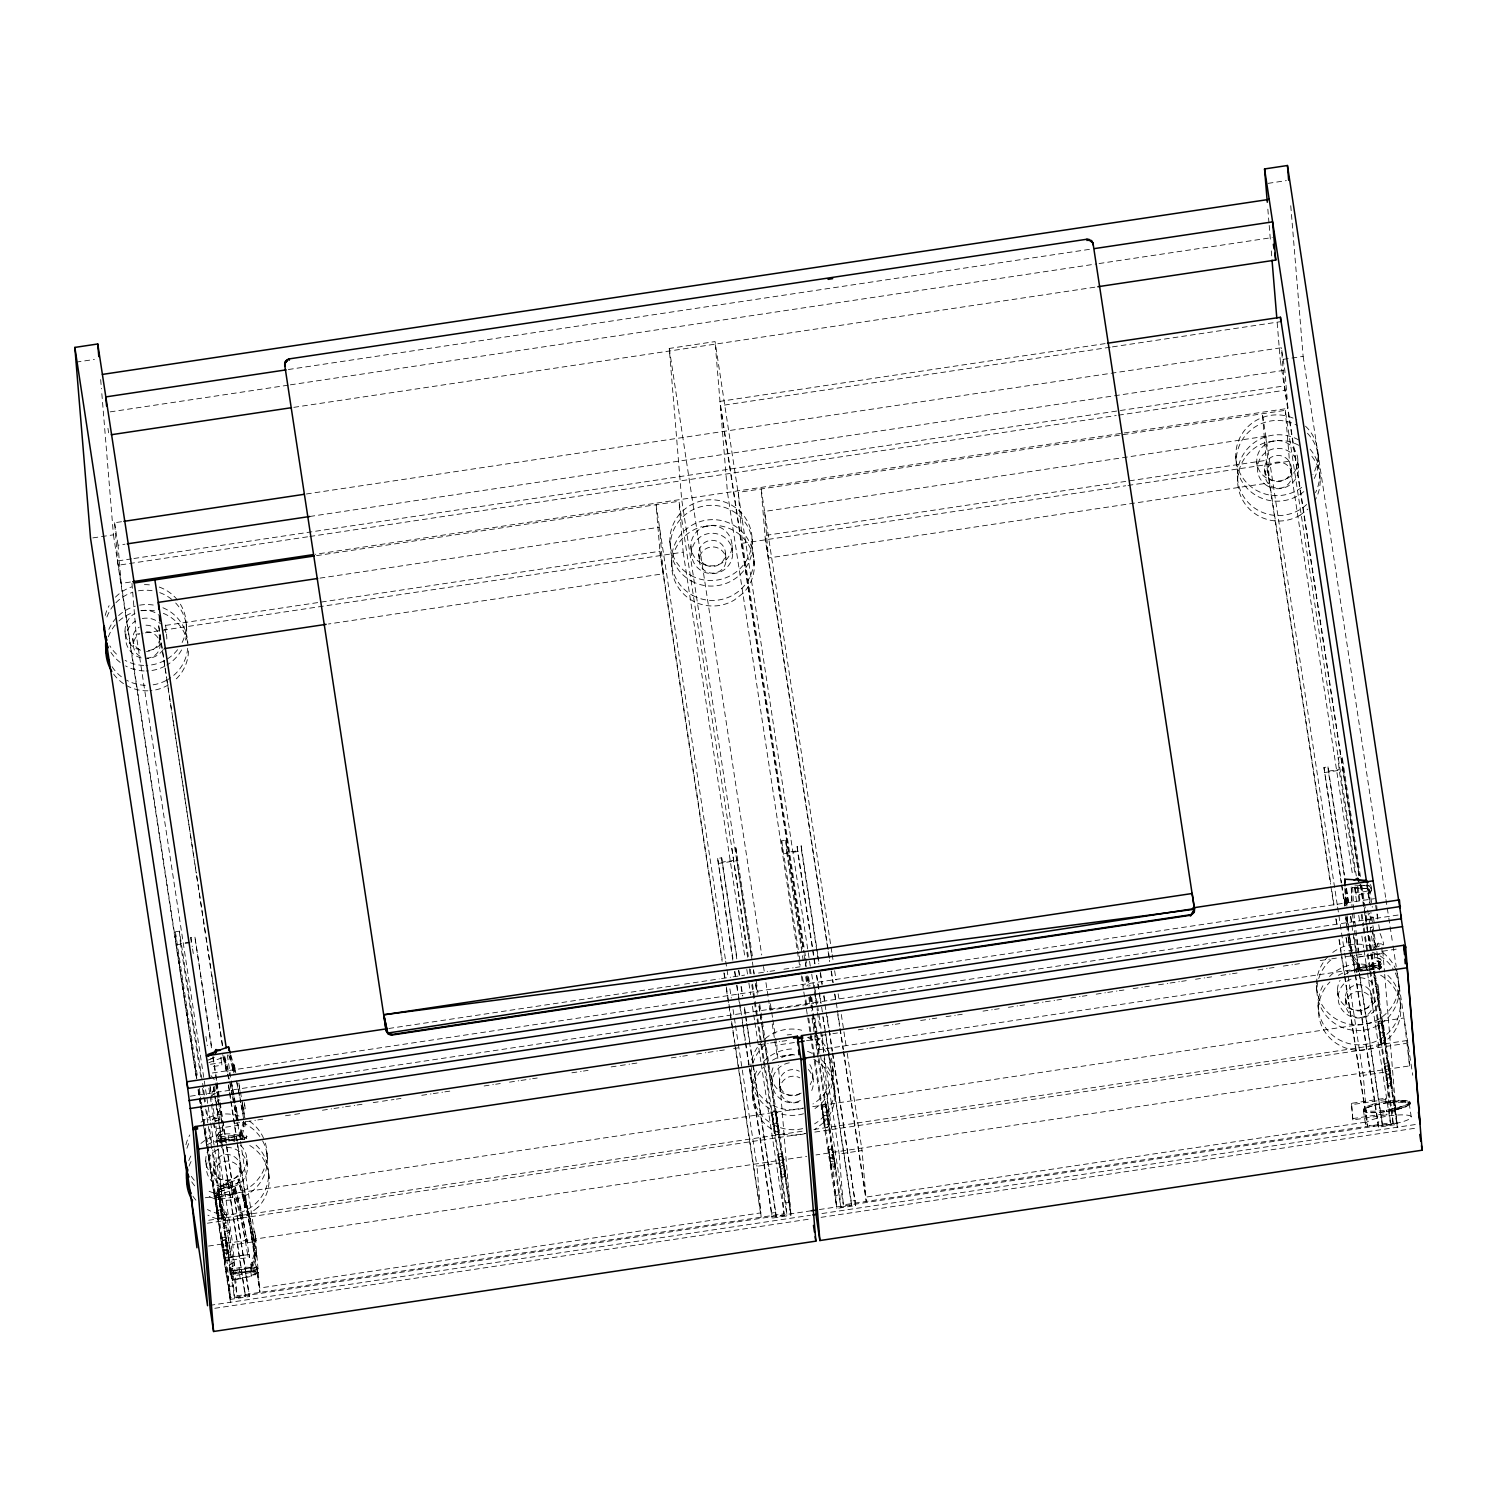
<?xml version="1.0" encoding="UTF-8"?>
<svg xmlns="http://www.w3.org/2000/svg" width="1497" height="1497" viewBox="0 0 1497 1497"><rect width="100%" height="100%" fill="white"/><g stroke="black" fill="none" stroke-linecap="round" stroke-linejoin="round"><path stroke-width="0.75" stroke-dasharray="5 3.75" d="M217.514 1210.268L221.556 1209.576L222.772 1217.66L218.73 1218.259L217.514 1210.194L218.038 1214.048M221.556 1209.576L222.08 1213.431M773.968 1126.717L775.165 1134.801L779.207 1134.108C770.076 1138.955 775.521 1117.96 778.534 1129.281C779.937 1138.356 778.44 1130.198 778.01 1126.118M823.818 1119.326L827.86 1118.633L829.057 1126.717L825.015 1127.316L823.818 1119.232L824.342 1123.087M825.015 1127.316L824.491 1123.461M827.86 1118.633L828.384 1122.488M1384.987 1039.386C1388.187 1044.438 1379.261 1045.767 1380.945 1039.985M1352.371 913.282L1357.929 957.201L1381.937 953.608L1381.956 947.433M1384.837 1039.012C1384.145 1030.385 1377.165 1038.431 1381.469 1043.839M227.731 1253.251L223.764 1253.943L225.598 1260.923L249.606 1257.33L249.344 1254.261L224.943 1257.798L223.745 1249.733L227.787 1249.134L228.985 1257.124L227.787 1249.134M224.943 1257.798L223.745 1249.733M780.18 1166.331C789.424 1161.522 783.586 1182.499 780.854 1171.066C779.507 1162.308 780.985 1170.298 781.397 1174.34M784.241 1165.658L784.746 1169.419M785.438 1173.723L784.933 1169.98M830.049 1158.846L834.091 1158.191L835.289 1166.182L831.247 1166.855L830.049 1158.79L830.554 1162.533M831.247 1166.855L830.741 1163.113M834.091 1158.191L835.289 1166.182M1345.335 897.582C1346.552 913.9 1343.108 900.52 1345.335 897.582L1345.597 906.377M1386.484 1075.389C1395.765 1070.598 1389.777 1091.444 1387.158 1080.123C1385.81 1071.347 1387.27 1079.356 1387.7 1083.379M1390.526 1074.771L1391.742 1082.705M220.433 1201.997C219.834 1219.568 210.235 1188.131 220.134 1199.939M216.897 1206.357L215.493 1195.616L219.535 1195.018L220.695 1202.765L216.653 1203.42L216.279 1201.212M219.741 1197.675L220.246 1201.417M221.93 1237.888C231.025 1232.948 226.346 1257.611 222.791 1245.261C220.845 1228.027 222.529 1242.547 223.371 1248.666M226.814 1242.585C229.303 1246.533 221.2 1247.619 222.772 1243.184M225.972 1237.233L227.413 1248.049M772.658 1118.558C769.514 1114.685 777.055 1111.822 776.569 1116.481M776.887 1118.54C780.068 1123.461 771.161 1124.808 772.845 1119.138M776.195 1114.217L776.7 1117.96M778.365 1154.43C787.478 1149.471 782.8 1174.153 779.245 1161.803C777.28 1144.569 778.983 1159.071 779.825 1165.19M783.268 1159.108C785.813 1162.944 777.804 1164.142 779.226 1159.707M782.407 1153.813L782.931 1157.499M822.283 1108.267C822.602 1098.424 828.926 1109.034 827.242 1114.741C819.215 1119.999 822.078 1099.509 826.419 1108.996M826.045 1106.788L827.242 1114.797M828.739 1150.632L828.234 1146.889L832.276 1146.272L833.717 1157.106L829.656 1157.724L828.926 1151.212M833.118 1151.623C835.663 1155.459 827.654 1156.676 829.076 1152.241M832.276 1146.346L832.781 1150.014M1382.872 1025.52C1378.512 1016.051 1375.687 1036.485 1383.696 1031.265C1385.38 1025.539 1379.036 1014.929 1378.718 1024.79M1382.479 1023.33L1383.696 1031.321M1384.669 1063.413L1386.11 1074.266L1390.152 1073.592L1388.711 1062.814L1384.669 1063.413L1385.343 1068.203M1385.885 1071.478L1384.912 1066.22L1388.954 1065.621L1389.927 1070.86L1385.885 1071.478L1385.305 1068.615M1388.711 1062.87L1389.384 1067.604M1389.927 1070.86L1389.572 1068.166M216.653 1203.42L216.167 1199.827M219.535 1195.074L220.938 1205.74M220.695 1202.821L220.321 1200.594M773.35 1122.881L771.947 1112.14L775.989 1111.541L777.149 1119.344L773.107 1119.943L772.733 1117.735M773.107 1119.943L771.947 1112.14M775.97 1111.597L777.392 1122.282M777.149 1119.344L776.775 1117.136M821.778 1104.73C819.439 1110.456 828.197 1116.444 826.512 1108.267M822.957 1112.477L822.471 1108.884M825.82 1104.112L826.325 1107.668M1378.232 1021.253L1379.654 1031.938M1382.966 1024.79C1386.054 1029.58 1377.259 1030.909 1378.924 1025.408M1382.274 1020.655L1382.76 1024.191M215.961 1193.652L220.096 1186.597L225.916 1184.314L227.694 1181.339L230.688 1182.536L232.765 1197.282L219.254 1199.303L216.186 1196.721L215.961 1193.652L219.049 1196.702L232.54 1194.662M212.593 1119.943C212.331 1117.155 218.375 1117.061 217.383 1120.243L219.703 1119.662L218.431 1111.354L218.001 1113.506M216.186 1196.721L220.321 1189.217L226.141 1186.934L226.945 1184.258L230.912 1185.156L231.436 1187.477M230.295 1251.324L227.656 1232.649L229.116 1232.649M218.506 1136.429L223.296 1133.491L218.506 1136.429L219.385 1142.267L240.98 1138.974L240.138 1132.013L244.067 1120.074M240.381 1135.063L244.31 1123.143M241.896 1135.362L241.597 1131.863L245.433 1120.205L245.714 1123.686L241.896 1135.362L242.439 1138.974L219.385 1142.267M251.253 1267.154L250.991 1264.104L254.92 1252.166L247.192 1210.998L238.042 1179.58L247.435 1214.048L255.164 1255.216L251.253 1267.154L251.833 1271.047L230.257 1274.359L253.292 1271.047L253.012 1267.566L231.268 1270.822L231.099 1268.782L245.171 1267.154L257.091 1267.716L258.625 1272.487L251.477 1276.305L232.316 1280.272L229.097 1265.227L233.888 1262.308L229.097 1265.227M256.286 1252.278L256.586 1255.777L252.75 1267.435L252.469 1263.955L256.286 1252.278L249.7 1215.171M1371.664 890.547L1369.643 892.886L1356.151 894.907L1355.945 892.287C1359.37 892.137 1375.762 892.249 1370.223 884.484M258.027 1268.577L250.878 1272.375L231.717 1276.361M1362.738 970.505L1380.384 966.856L1379.747 962.627L1360.605 966.594L1353.438 970.393L1356.974 971.796M212.686 1119.251L217.102 1118.334M1372.3 929.3L1375.125 949.285M176.234 678.833L176.852 678.347A40.98 40.269 -4.7 0 0 188.472 649.623M742.718 593.467L734.297 600.035A41.111 40.382 -4.7 0 1 675.203 581.809A41.111 40.382 -4.7 0 1 701.7 526.719M257.559 1207.63L249.138 1214.198A41.111 40.382 -4.7 0 1 207.877 1215.152M823.425 1122.731L815.004 1129.318M1300.182 515.155L1307.929 509.092M1380.889 1044.438L1389.31 1037.851A40.98 40.269 -4.7 0 0 1379.691 974.678M218.244 1133.154C232.054 1125.8 211.62 1133.323 219.123 1138.992L220.489 1139.254L220.864 1144.269M224.007 1250.781L227.488 1250.201M243.955 1138.918L247.173 1136.504L239.576 1134.913L220.246 1136.71L220.489 1139.254M1377.371 944.083L1381.413 943.784M1377.596 946.909L1379.467 945.936M210.497 1058.922L214.37 1057.481M207.26 1060.344L214.876 1057.518M208.813 1062.683L224.307 1056.938L228.405 1072.264M249.774 1216.051L239.37 1178.869L218.656 1186.56L221.893 1207.967L226.346 1212.869L234.15 1265.583L229.378 1268.502L230.257 1274.359M218.936 1190.059L239.651 1182.368L239.37 1178.869M223.446 1251.791L225.355 1258.098L247.922 1254.711L248.146 1257.33L240.549 1212.832L233.588 1186.691L218.113 1192.417L234.917 1185.961L241.934 1212.252L249.606 1257.33M218.094 1192.211L221.631 1216.818L218.356 1195.261L235.16 1189.011L234.917 1185.961M1372.225 1104.561L1368.127 1105.965A22.287 4.173 -8.7 0 0 1368.445 1111.092L1372.655 1111.242A22.96 4.285 -8.7 0 0 1400.051 1107.162L1404.149 1105.759A22.287 4.173 -8.7 0 0 1403.849 1100.632L1399.639 1100.482M1380.346 966.538L1361.185 970.505L1360.605 966.594M206.586 1145.13A41.111 40.382 -4.7 0 1 216.522 1140.882L224.269 1139.928M221.425 1147.862L220.845 1140.62L234.917 1138.992L246.837 1139.554L246.238 1135.643M220.864 1140.939L242.383 1139.46M258.625 1272.487L251.028 1270.897L231.698 1272.693L232.316 1280.272M231.717 1273.03L249.531 1271.365L256.474 1272.806L249.924 1276.286L232.297 1279.954M1407.236 1100.651L1385.773 1101.436L1385.979 1102.746L1407.423 1101.96A23.596 4.416 -8.7 0 1 1406.581 1106.601L1386.709 1111.616L1386.503 1110.287L1406.375 1105.273A23.596 4.416 -8.7 0 0 1407.236 1100.651M76.066 362.162L94.386 359.43M1268.053 183.364L1286.372 180.613M288.36 369.516L1090.097 249.25M110.16 411.881L288.06 385.197M290.381 384.841L1096.721 263.884M1099.041 263.547L1272.319 237.555M751.251 955.722L681.659 499.343L669.253 348.445L715.061 341.578L810.364 966.557M293.805 407.352L1095.542 287.087M1105.16 343.599L719.963 401.383L803.365 948.219M1110.138 347.229L720.319 405.706L803.721 952.541M1112.439 346.874L1280.814 321.63M307.54 536.824L118.076 565.248L114.595 522.752L121.519 521.723M306.361 493.991L1281.376 347.734L1284.819 370.227L1287.944 408.382L315.231 554.302M92.833 537.91L113.435 534.822L101.628 391.166M1358.92 875.764L1280.234 359.785L1303.139 356.361L1290.564 203.442M130.407 582.034L121.163 583.418L118.02 545.245L124.962 544.216M309.785 516.484L1284.819 370.227M131.586 558.849L117.72 560.926L196.65 1078.458M133.907 558.493L1284.52 385.889L1359.257 876.063M309.86 536.487L1116.219 415.53M1118.521 415.174L1284.875 390.23L1281.376 347.734M316.559 555.63L678.983 501.27L748.332 956.527M1356.301 875.97L1285.287 410.328L738.264 492.382L742.456 543.261L805.367 955.909M319.984 578.123L659.522 527.206L663.339 573.763L328.442 624.006M165.624 625.409L659.915 551.27L722.134 959.296M210.329 1120.617L136.152 634.223L143.02 633.194M145.321 632.838L683.175 552.15L678.983 501.27M742.456 543.261L1125.669 485.777M1127.989 485.44L1289.478 461.207L1285.287 410.328M196.799 1078.308L176.44 944.757L175.374 931.77L179.415 931.171L203.293 1087.758M752.373 955.928L735.869 847.695L731.827 848.312L747.564 957.238M814.705 963.656L797.489 850.82L797.134 846.497L801.176 845.88L801.606 850.97L782.744 853.795L781.677 840.827L785.719 840.229L802.224 948.443M1360.417 876.494L1342.154 756.752L1338.112 757.351L1339.123 769.57L1355.272 875.502M191.204 941.763L190.849 937.44L194.891 936.841L211.732 1047.357M732.819 960.213L717.643 858.417L721.685 857.818L737.142 959.128M1341.218 883.08L1323.947 767.474L1327.989 766.857L1344.493 875.09M200.785 1076.942L180.426 943.391L189.034 942.081M736.786 958.847L722.041 862.141L732.819 860.513M803.215 960.662L786.711 852.429L797.489 850.82M1344.138 874.809L1328.344 771.18L1339.123 769.57M176.44 944.757L191.111 942.549M718.073 863.507L736.936 860.681L735.869 847.695M1324.358 772.564L1343.221 769.72L1342.154 756.752M388.827 1028.476L682.258 984.465M684.578 984.109L719.234 978.907M721.535 978.57L730.779 977.185M733.1 976.83L744.645 975.108M758.511 973.031L767.755 971.647M770.057 971.291L774.679 970.599M783.923 969.214L793.167 967.829M795.487 967.474L800.109 966.781M210.441 1064.273L221.687 1062.589L221.893 1065.209L210.647 1066.893M233.214 1064.554L234.355 1064.666L235.516 1072.151L233.214 1064.554L235.478 1073.05M212.387 1072.975L1374.564 898.649M212.424 1091.219C219.76 1090.209 207.147 1090.957 213.21 1096.44M1370.485 917.567C1377.858 916.164 1365.994 919.626 1369.792 912.964M190.344 1096.197L1400.649 914.648M1353.419 922.358L1354.86 922.133M231.548 1090.789L232.989 1090.583M769.814 1008.024L770.132 1010.045L813.657 1003.514M215.531 1093.615L212.668 1094.27L215.549 1093.839L214.632 1086.392M1370.054 916.014L1370.728 920.412L1373.591 919.757M242.551 1105.291L243.3 1109.09L245.265 1108.79L244.273 1102.597M1346.028 937.178L1347.001 943.372L1348.984 943.073L1348.329 937.721M1374.901 946.46C1380.253 947.002 1371.027 945.075 1375.032 942.418M234.673 1123.386L243.899 1122.002M246.219 1121.665L255.444 1120.28M257.765 1119.924L264.688 1118.877M285.478 1115.77L292.402 1114.722M294.722 1114.386L301.645 1113.338M322.435 1110.231L331.679 1108.847M333.981 1108.491L343.225 1107.106M345.526 1106.751L354.77 1105.366M357.072 1105.029L364.014 1103.981M373.24 1102.597L380.182 1101.567M382.484 1101.212L394.029 1099.49M396.349 1099.135L400.971 1098.442M421.761 1095.317L430.986 1093.933M433.307 1093.596L442.532 1092.211M444.852 1091.856L451.776 1090.826M484.111 1085.98L493.355 1084.577M495.657 1084.24L500.279 1083.547M509.523 1082.163L518.767 1080.778M521.068 1080.422L530.312 1079.038M532.614 1078.701L537.236 1078.008M571.891 1072.806L581.117 1071.422M583.437 1071.066L588.059 1070.374M611.15 1066.912L618.074 1065.883M620.394 1065.527L629.619 1064.142M631.94 1063.806L638.863 1062.758M671.199 1057.911L680.443 1056.526M682.744 1056.171L687.366 1055.479M696.61 1054.094L705.854 1052.709M708.156 1052.372L717.4 1050.969M719.701 1050.632L724.323 1049.94M733.567 1048.555L738.189 1047.863M758.979 1044.738L768.204 1043.353M770.525 1043.016L779.75 1041.631M782.07 1041.276L786.692 1040.583M807.482 1037.458L812.085 1036.766M821.329 1035.381L830.573 1033.997M832.875 1033.66L837.497 1032.967M858.286 1029.842L867.53 1028.458M869.832 1028.102L874.454 1027.41M883.698 1026.025L892.942 1024.64M895.243 1024.304L899.865 1023.611M920.655 1020.486L929.88 1019.101M932.201 1018.765L936.823 1018.054M946.067 1016.669L955.292 1015.284M957.612 1014.947L962.234 1014.255M983.005 1011.13L992.249 1009.745M994.569 1009.408L999.173 1008.716M1008.417 1007.313L1017.661 1005.928M1019.962 1005.591L1024.584 1004.899M1033.828 1003.514L1043.072 1002.129M1045.374 1001.774L1054.618 1000.389M1056.919 1000.052L1061.541 999.36M1070.785 997.975L1080.029 996.59M1082.331 996.235L1086.953 995.542M1096.197 994.158L1105.422 992.773M1107.743 992.417L1116.968 991.033M1119.288 990.696L1123.91 990.004M1133.135 988.619L1142.379 987.234M1144.7 986.879L1149.303 986.186M1158.547 984.801L1167.791 983.417M1170.093 983.061L1179.337 981.676M1181.657 981.34L1186.26 980.647M1195.504 979.263L1204.748 977.878M1207.05 977.522L1211.672 976.83M1220.916 975.445L1230.16 974.06M1232.461 973.705L1237.083 973.013M1257.873 969.906L1267.117 968.522M1269.419 968.166L1274.041 967.474M1283.285 966.089L1292.51 964.704M1294.83 964.367L1299.452 963.675M1320.223 960.55L1329.467 959.165M1331.787 958.81L1336.391 958.117M1345.635 956.733L1354.879 955.348M1357.18 955.011L1361.802 954.319M1382.592 951.194L1398.816 948.761M212.855 1122.731L214.726 1128.85L238.734 1125.239L236.152 1106.863L238.079 1120.86M777.841 1058.529L776.737 1045.168L795.057 1042.417M806.509 1040.696L822.545 1038.3L818.691 1012.982M220.415 1138.749L242.158 1135.493L241.597 1131.863M240.138 1132.013L240.736 1135.924L219.441 1139.105L219.685 1142.174M1359.894 970.973L1359.632 967.923L1380.926 964.723L1381.17 967.792L1359.894 970.973L1359.033 964.031L1351.735 953.776M810.401 996.384L819.196 1054.075L818.84 1049.734L1379.336 965.659L1379.691 970L1370.896 912.309M216.578 1141.088L227.226 1139.498A40.98 40.269 -4.7 0 1 237.911 1140.639M793.092 1054.599L782.463 1056.208L790.154 1055.048M1360.642 971.085L1380.29 968.671L1381.469 967.811L1380.59 961.953L1375.144 960.569L1380.59 961.953M205.276 1197.768L803.496 1108.042M812.74 1106.657L1404.018 1017.96L1409.556 1065.901L815.959 1154.936M244.067 1196.627C253.91 1230.01 237.106 1172.638 247.005 1206.956M222.772 1217.585L218.73 1218.184L217.29 1207.424L221.331 1206.807L222.772 1217.66M773.743 1123.948L777.785 1123.33L778.983 1131.376L774.941 1131.975L773.743 1123.948L774.211 1127.503M828.346 1120.336C829.432 1132.293 817.325 1114.498 827.635 1115.864C827.111 1119.737 832.5 1128.439 825.015 1127.241M1380.047 1032.986L1384.089 1032.387L1385.268 1040.415L1381.226 1041.033L1380.047 1032.986L1380.515 1036.542M244.591 1207.312L245.751 1207.143L243.206 1197.956L244.591 1207.312L243.206 1197.956M218.206 1214.404L218.356 1215.452L222.529 1214.834L222.061 1211.279M1381.469 1043.765L1385.511 1043.166L1384.351 1035.344M208.719 1220.261L804.619 1130.871M813.863 1129.486L1407.461 1040.452L1409.556 1065.901M207.372 1223.217L805.592 1133.472M814.836 1132.088L1406.113 1043.39M223.278 1223.292C230.557 1222.207 217.944 1223.18 224.101 1228.738C229.528 1223.292 231.623 1236.522 227.881 1235.493M254.733 1231.732L256.118 1240.863L254.153 1241.163L252.525 1232.068L254.733 1231.732L255.369 1235.53M1384.912 1066.294L1388.954 1065.677L1389.272 1068.166M208.495 1246.065L806.715 1156.32M734.784 1044.307L761.15 1217.192L756.977 1166.313L779.881 1162.87L784.054 1213.768L237.031 1295.822L232.858 1244.924L255.762 1241.481L227.282 1054.767M1344.605 976.4L1367.453 1126.249L1363.262 1075.351L1386.166 1071.927L1390.357 1122.806L843.335 1204.86L839.162 1153.981L862.066 1150.538L846.946 1051.418M229.228 1259.913L225.186 1260.605L223.97 1252.521L228.012 1251.922L229.228 1260.006L228.573 1256.02M784.465 1168.446L785.682 1176.53L781.64 1177.147L780.424 1169.063L784.465 1168.446L784.952 1171.403M830.274 1161.691L834.316 1160.98L835.532 1169.063L831.49 1169.662L830.274 1161.578L830.76 1164.535M1390.769 1077.653L1391.967 1085.587L1387.925 1086.186L1386.727 1078.252L1390.75 1077.503L1391.256 1080.46M227.956 1250.407L228.236 1252.315L230.575 1251.96L228.854 1245.579M227.712 1253.045L228.461 1255.16L230.819 1254.804M250.991 1264.104L251.59 1267.996L230.295 1271.196L230.557 1274.246M1352.876 1119.924L1351.417 1103.345L1385.511 1098.237L1385.717 1099.547L1351.623 1104.674L1352.876 1119.924L1386.971 1114.816L1386.503 1110.287M222.978 1121.047L249.381 1296.533L230.519 1299.377L229.453 1286.391L233.495 1285.792L212.78 1149.921M752.954 1064.779L776.12 1216.762L786.898 1215.134L785.888 1202.914L789.929 1202.316L759.746 1004.281M832.781 1053.121L855.666 1205.59L836.804 1208.416L835.738 1195.448L839.78 1194.831L811.692 1010.625M1359.239 973.817L1382.423 1125.8L1393.202 1124.191L1392.191 1111.972L1396.233 1111.373L1375.518 975.501M1352.67 1118.615L1386.765 1113.487L1386.971 1114.816M205.707 1109.183L234.486 1297.993L245.265 1296.383L244.909 1292.061L248.951 1291.443M789.929 1202.316L790.996 1215.302L772.134 1218.128L771.722 1213.038L775.764 1212.42L750.484 1046.628M818.316 1059.67L840.79 1207.05L851.568 1205.441L851.213 1201.118L855.255 1200.5M1371.327 953.945L1397.3 1124.341L1378.438 1127.166L1378.026 1122.076L1382.068 1121.478L1360.286 978.701M811.224 1210.774L230.108 1297.936L204.397 1129.281M819.289 1209.557L1396.907 1122.918L1374.433 975.483M209.861 1305.365L810.401 1215.283M821.947 1213.543L1415.582 1124.49M214.782 1308.303L810.12 1218.988M821.086 1217.342L1416.405 1128.046M1380.103 933.529C1389.272 956.695 1377.783 935.625 1377.24 946.104M1275.332 440.885L1267.622 442.045L1278.27 440.436A40.98 40.269 -4.7 0 1 1298.984 445.395M709.447 525.765L701.756 526.925L712.385 525.335A40.98 40.269 -4.7 0 1 742.811 593.542M140.812 610.608L146.519 610.215A40.98 40.269 -4.7 0 1 157.204 611.356M1356.039 970.168L1348.329 971.31L1358.977 969.719A40.98 40.269 -4.7 0 1 1369.661 970.879M1359.37 885.139L1369.025 885.7L1371.589 888.862M1354.841 885.101L1369.044 885.925L1372.319 907.257M1352.783 887.59L1369.287 888.75L1351.361 887.721L1352.016 903.57M214.857 1120.785L216.859 1120.954M1380.328 958.679C1363.374 954.73 1390.021 958.641 1380.009 965.172L1380.384 970.187M1368.071 885.232L1369.044 885.925M211.021 1075.669L215.512 1081.002M225.486 1218.464C214.558 1207.087 228.498 1218.764 226.178 1223.086M221.612 1216.593L225.729 1221.309M1350.481 954.281L1357.629 964.311L1358.471 971.422L1358.172 967.923L1379.916 964.667L1379.747 962.627M1351.978 956.826L1359.295 967.081M245.751 1207.143L243.3 1199.191M1375.238 945.037L1372.188 929.974M252.525 1232.068L253.274 1235.848M254.153 1241.163L253.405 1237.383M232.989 1070.86L232.334 1065.864L234.075 1071.721M229.808 1056.489L234.374 1072.189M228.742 1055.048L233.962 1072.993M230.95 1055.329L235.796 1072.413M230.014 1054.562L234.879 1071.646M239.651 1182.368L249.98 1218.67L256.586 1255.777M233.457 1070.785L232.447 1067.118M245.265 1108.79L244.629 1104.992M256.118 1240.863L255.482 1237.065M246.743 1206.994L245.134 1196.477M224.644 1056.077L229.902 1075.782M222.716 1054.599L227.376 1072.039M227.956 1074.21L229.696 1080.74M222.941 1057.219L228.742 1079M235.16 1189.011L242.196 1215.302L247.267 1241.986L247.005 1238.936M1391.948 1085.456L1391.312 1081.601M1386.746 1078.233L1387.214 1081.059M785.682 1176.53L785.177 1173.592M780.424 1169.063L780.91 1172.001M223.97 1252.521L224.456 1255.478M1378.456 1023.873L1378.831 1026.137M833.473 1154.337L833.081 1152.072M822.003 1107.331L823.2 1115.396M828.234 1146.889L829.432 1154.954M783.623 1161.822L783.23 1159.557M772.153 1114.816L772.527 1117.08M779.581 1162.421L779.188 1160.156M227.17 1245.279L226.796 1243.015M215.699 1198.292L216.092 1200.557M1383.453 1028.402L1383.078 1026.175M1379.411 1029L1379.036 1026.792M826.999 1111.859L826.625 1109.651M215.493 1195.616L215.98 1199.209M1348.984 943.073L1348.46 939.255M833.698 1157.125L832.968 1150.594M823.593 1116.463L824.155 1119.887M217.29 1207.405L217.851 1210.83M236.62 1080.797L239.501 1094.943M239.95 1097.245L243.955 1120.86M236.769 1082.537L240.661 1102.578M241.111 1104.861L242.926 1114.03L242.664 1110.98M231.286 1081.601L235.31 1102.41M231.754 1085.437L233.438 1094.344M233.869 1096.571L236.414 1109.913M229.846 1081.807L233.888 1102.877M229.995 1083.547L231.998 1094.419M232.428 1096.646L233.682 1103.27M234.112 1105.497L236.62 1120.86M225.186 1260.605L224.531 1256.619M238.846 1083.098L240.007 1089.648L238.397 1089.76L238.547 1091.519M240.399 1091.837L241.56 1098.368M241.953 1100.557L245.04 1118.016M239.052 1085.718L240.044 1091.276M242.233 1104.056L245.34 1121.515M223.09 1245.691L222.754 1243.633M242.14 1102.915L243.3 1109.09M1346.682 901.868L1346.645 898.574L1347.15 901.793M232.334 1065.864L233.27 1071.852M783.062 1158.959C784.072 1154.917 776.7 1156.189 778.945 1159.726M779.02 1159.576C776.737 1156.04 784.185 1155.104 782.987 1159.108M226.608 1242.435C227.619 1238.393 220.246 1239.666 222.492 1243.184M222.566 1243.034C220.284 1239.516 227.731 1238.58 226.534 1242.585M835.027 1166.107L835.532 1169.063M829.02 1153.102C826.101 1149.284 833.604 1146.945 832.912 1151.492C833.792 1147.525 826.606 1148.742 828.795 1152.241M1303.139 356.361L1385.623 897.264M1385.979 899.585L1388.449 915.771M1388.804 918.073L1392.678 943.503M1393.033 945.823L1396.196 966.613M1396.551 968.933L1412.756 1075.258M1410.006 1102.503L1410.193 1103.832M1409.276 1103.963A23.185 4.341 -8.7 0 1 1374.19 1112.683A23.185 4.341 -8.7 0 1 1375.575 1104.898A23.185 4.341 -8.7 0 1 1409.276 1103.963L1411.278 1117.192A23.185 4.341 -8.7 0 1 1376.211 1125.912A23.185 4.341 -8.7 0 1 1377.596 1118.128A23.185 4.341 -8.7 0 1 1411.278 1117.192M1408.415 1101.979L1408.621 1103.308M1375.593 905.386L1377.652 918.896M1378.756 924.697L1379.766 931.321M1373.367 917.137L1374.171 922.358M1366.855 880.461L1370.073 901.662M1367.36 885.382L1370.373 905.142M1366.667 884.615L1369.474 903.084M1378.307 962.814L1378.905 966.725M1367.678 910.101L1375.163 960.775M1361.821 885.7L1366.031 913.338M1366.387 915.64L1367.098 920.243M1369.549 936.355L1375.163 973.2M1343.221 769.72L1359.388 875.651M1360.792 884.858L1363.954 905.591M1364.291 907.893L1368.164 933.211M1368.501 935.513L1370.971 951.643M1360.679 885.307L1363.149 901.493M1365.264 915.378L1366.667 924.622M1367.023 926.924L1368.071 933.866M1368.426 936.186L1370.896 952.354M1371.252 954.674L1374.078 973.181M1360.249 884.521L1367.734 933.567M1368.015 935.382L1370.541 952.073M1370.822 953.87L1397.262 1127.241L1384.688 974.341M1371.813 963.918L1372.393 967.829M1357.779 886.299L1360.249 902.429M1361.989 913.937L1363.748 925.445M1364.104 927.766L1392.191 1111.972M1387.27 1082.2L1387.925 1086.186M1357.031 887.01L1359.145 900.82M1361.241 914.648L1363 926.156M1363.355 928.458L1393.202 1124.191M1355.122 886.898L1355.945 892.287M1355.047 887.721L1356.151 894.907M1289.478 461.207L1352.745 876.157M1354.504 887.684L1356.956 903.814M1358.715 915.341L1359.781 922.264M1361.877 936.093L1363.636 947.62M1363.992 949.921L1367.154 970.674M1367.509 972.975L1390.357 1122.806M1365.769 965.209L1366.368 969.12M1353.812 913.058L1358.677 952.391M1359.033 964.031L1359.632 967.923M1346.608 888.9L1348.703 902.728M1350.818 916.538L1351.866 923.443M1353.98 937.253L1356.432 953.383M1356.787 955.685L1359.95 976.4M1346.252 888.619L1348.703 904.749M1350.462 916.258L1351.51 923.162M1351.866 925.464L1355.384 948.499M1355.739 950.801L1358.902 971.516M1356.656 967.979L1357.255 971.909L1354.822 973.2L1354.224 969.289M1323.947 767.474L1341.499 882.594M1341.855 884.914L1345.017 905.629M1346.776 917.137L1347.824 924.061M1349.938 937.87L1355.197 972.414M1355.552 974.715L1378.026 1122.076M1341.574 885.382L1344.736 906.115M1346.495 917.624L1348.591 931.452M1348.947 933.754L1351.398 949.865M1351.754 952.167L1354.916 972.9M1355.272 975.202L1378.438 1127.166M1351.379 951.493L1350.35 944.663L1351.641 954.543M1337.251 904.768L1262.383 413.752L1266.574 464.65L1330.534 884.203M1337.607 907.07L1344.287 950.876M1344.643 953.177L1347.805 973.929M1348.161 976.231L1363.262 1075.351M1330.534 882.182L1266.219 460.328L765.004 535.496L830.03 961.972M1331.937 891.389L1334.052 905.236M1336.166 919.064L1337.214 925.969M1339.328 939.817L1341.087 951.325M1341.443 953.645L1344.605 974.379M1344.942 976.699L1367.098 1121.927L865.884 1197.113L843.747 1051.867M1330.889 886.505L1333.715 904.937M1335.811 918.784L1336.877 925.689M1338.973 939.517L1344.25 974.098M1363.861 1109.745L1364.066 1111.073M1363.43 1110.4L1365.432 1123.629M1351.417 1103.345L1351.623 1104.674M831.827 952.298L761.168 488.939L765.36 539.837L829.694 961.692M832.182 954.599L833.23 961.504M834.634 970.73L836.056 979.955M838.152 993.783L838.863 998.387M841.314 1014.536L846.591 1049.116M831.434 971.197L833.193 982.724M834.952 994.251L837.066 1008.08M837.422 1010.381L839.873 1026.512M840.229 1028.832L843.391 1049.565M831.097 970.917L832.856 982.425M834.615 993.952L835.663 1000.875M837.777 1014.704L839.536 1026.231M839.873 1028.533L843.036 1049.285M843.391 1051.586L866.239 1201.436L862.066 1150.538M801.176 845.88L817.68 954.113M818.036 956.415L819.084 963.319M820.487 972.526L822.246 984.053M824.005 995.561L825.053 1002.466M827.167 1016.295L828.926 1027.803M829.282 1030.104L832.426 1050.819M801.606 850.97L818.803 963.806M820.206 973.013L821.965 984.539M823.724 996.048L825.82 1009.857M826.176 1012.159L828.646 1028.289M828.982 1030.591L832.145 1051.306M832.5 1053.607L855.666 1205.59M797.134 846.497L815.042 963.937M816.801 975.445L819.963 996.16M820.319 998.462L822.77 1014.592M823.125 1016.893L825.577 1033.005M825.932 1035.306L829.095 1056.04M829.45 1058.342L851.213 1201.118M816.464 975.165L818.915 991.276M819.271 993.578L820.674 1002.803M822.77 1016.613L824.529 1028.121M824.884 1030.423L828.047 1051.156M828.402 1053.458L851.568 1205.441M815.173 989.966L818.335 1010.681M811.73 974.173L817.362 1011.055M817.343 1012.384L820.169 1029.487M820.524 1031.807L823.687 1052.541M824.042 1054.842L839.162 1153.981M805.723 958.211L806.789 965.116M808.548 976.643L809.952 985.868M811.711 997.395L812.759 1004.319M814.873 1018.147L820.131 1052.728M820.487 1055.029L843.335 1204.86M805.461 962.066L806.172 966.669M807.575 975.913L808.979 985.138M810.738 996.665L818.84 1049.734M804.057 954.843L805.816 966.388M807.575 977.934L808.998 987.159M806.434 976.081L807.837 985.288M809.596 996.796L811.337 1008.323M805.685 976.774L807.089 985.999M808.829 997.507L809.896 1004.412M811.992 1018.222L817.961 1057.369M781.677 840.827L798.874 953.664M799.23 955.965L800.633 965.172M802.392 976.68L803.795 985.905M805.891 999.715L806.602 1004.319M808.717 1018.128L814.686 1057.275M815.023 1059.577L835.738 1195.448M799.51 964.985L727.467 492.476L715.061 341.578M801.344 975.857L803.459 989.667M803.814 991.968L836.804 1208.416M770.412 1003.739L772.527 1017.548M772.882 1019.85L775.334 1035.961M775.689 1038.263L776.737 1045.168M669.253 348.445L761.73 954.974M763.489 966.501L764.2 971.123M765.959 982.65L769.121 1003.402M772.227 1023.854L777.504 1058.379M756.228 981.265L757.987 992.773M736.936 860.681L752.018 959.689M752.373 961.991L754.132 973.518M755.891 985.026L757.295 994.233M759.054 1005.741L761.861 1024.173M762.216 1026.474L764.668 1042.586M765.023 1044.887L790.996 1215.302M753.347 969.551L754.058 974.154M755.461 983.379L756.864 992.586M758.979 1006.433L790.603 1213.861L778.384 1065.303M750.353 969.233L751.045 973.836M752.542 984.165L785.888 1202.914M780.985 1173.143L781.64 1177.147M749.323 968.746L750.371 975.651M751.793 984.858L757.763 1024.004M758.1 1026.306L760.57 1042.436M760.906 1044.738L764.069 1065.452M764.424 1067.754L786.898 1215.134M683.175 552.15L745.038 957.874M746.797 969.401L747.508 974.023M748.912 983.23L750.671 994.757M752.43 1006.283L754.525 1020.112M754.881 1022.432L760.85 1061.616M761.206 1063.918L784.054 1213.768M738.9 970.636L739.593 975.239M741.352 986.766L742.755 995.973M744.514 1007.481L747.321 1025.913M747.677 1028.214L750.128 1044.326M738.545 970.355L739.256 974.977M741.015 986.486L742.418 995.692M744.514 1009.502L746.273 1021.029M746.629 1023.33L749.08 1039.442M749.436 1041.744L752.598 1062.477M717.643 858.417L733.1 959.727M734.859 971.254L735.551 975.857M736.954 985.063L741.52 1015.003M741.876 1017.305L745.394 1040.321M745.731 1042.642L771.722 1213.038M734.578 971.74L735.27 976.343M736.674 985.55L738.077 994.757M738.433 997.058L740.884 1013.188M742.287 1022.395L745.094 1040.808M745.45 1043.11L772.134 1218.128M725.334 958.828L656.079 504.714L660.271 555.593L722.134 961.317M725.689 961.149L728.141 977.279M729.9 988.806L731.303 998.031M733.062 1009.558L735.177 1023.387M735.532 1025.688L737.984 1041.818M738.339 1044.12L756.977 1166.313M724.23 973.125L724.941 977.728M726.344 986.953L760.794 1212.869L259.58 1288.056L231.118 1101.324M723.893 972.844L724.941 979.749M726.344 988.974L734.428 1042.006M243.637 1135.1L244.236 1139.011M236.732 1120.43L234.73 1107.293L234.954 1109.913M257.091 1267.716L257.858 1273.61M158.701 626.457L164.67 665.641M165.026 667.943L166.429 677.168M166.785 679.47L172.061 714.05M172.417 716.352L188.94 824.697M189.277 827.018L194.554 861.58M194.909 863.9L196.313 873.107M196.668 875.427L205.8 935.363M206.156 937.665L211.433 972.245M211.788 974.547L213.192 983.772M213.547 986.074L218.805 1020.655M219.161 1022.956L222.679 1046.01M224.438 1057.537L226.552 1071.365M228.648 1085.194L229.359 1089.797M229.715 1092.118L230.763 1099.023M222.323 1045.729L158.495 623.837M224.082 1057.238L226.197 1071.085M228.311 1084.913L230.426 1098.742M230.763 1101.043L236.751 1140.227M237.087 1142.548L259.935 1292.379L255.762 1241.481M234.318 1135.082L234.917 1138.992M254.509 1267.173L255.108 1271.084M254.808 1270.99L255.407 1274.901M220.864 1057.2L221.893 1065.209M252.469 1263.955L253.292 1271.047M250.429 1266.986L251.028 1270.897M250.878 1272.375L251.477 1276.305M228.199 1135.605L228.798 1139.516M213.135 1056.583L219.816 1100.332M220.171 1102.634L222.623 1118.746M211.451 1047.844L194.891 936.841M212.855 1057.05L215.306 1073.181M215.662 1075.482L219.535 1100.819M219.872 1103.121L249.381 1296.533M245.714 1273.779L246.313 1277.689M215.83 1083.042L217.963 1097.076M218.3 1099.378L223.034 1130.441M215.774 1084.277L221.706 1123.106M222.286 1126.979L223.315 1133.716M217.776 1098.63L218.468 1103.195M232.765 1197.282L230.688 1182.536M221.668 1136.466L222.267 1140.377M190.849 937.44L192.252 946.647M192.589 948.948L193.3 953.552M205.931 1036.448L207.334 1045.673M213.659 1087.121L215.418 1098.63M215.774 1100.931L222.791 1146.983M223.147 1149.284L244.909 1292.061M213.323 1086.841L214.37 1093.746M214.726 1096.047L245.265 1296.383M220.246 1136.71L220.845 1140.62M239.071 1267.697L239.67 1271.608M239.67 1275.07L240.269 1278.981M209.898 1086.186L212.967 1106.339M213.304 1108.547L215.325 1121.777M208.944 1088.169L211.058 1101.998M211.414 1104.299L213.865 1120.448M214.221 1122.75L232.858 1244.924M107.934 428.329L108.626 432.82M210.684 1122.918L237.031 1295.822M232.54 1268.539L233.139 1272.45M233.158 1276.174L233.757 1280.085M203.648 1090.059L205.388 1101.567M206.811 1110.774L208.214 1119.999M209.617 1129.206L212.424 1147.619M202.544 1088.45L205.351 1106.882M114.595 522.752L118.02 545.245M175.374 931.77L197.492 1076.848M199.251 1088.356L201.01 1099.865M201.346 1102.185L229.453 1286.391M198.558 1089.816L201.365 1108.248M201.721 1110.549L204.172 1126.661M204.528 1128.963L230.519 1299.377M198.409 1090.003L201.234 1108.491M201.571 1110.793L204.041 1126.979M113.435 534.822L196.294 1078.158M198.034 1089.61L200.168 1103.57M200.504 1105.778L202.993 1122.058M203.33 1124.284L230.463 1302.278L217.907 1149.359M1389.515 1069.026L1390.152 1073.63M1385.474 1069.644L1386.11 1074.247M1347.3 903.552L1346.645 898.574M1345.129 903.87L1344.269 897.732M1346.252 938.039L1347.001 943.372M235.16 1070.523L234.281 1064.386M1384.557 1035.943L1384.07 1032.406M1384.8 1036.86L1385.286 1040.396M1380.758 1037.477L1381.244 1041.014M1380.795 1039.629L1380.271 1035.868M828.103 1119.419L827.616 1115.883M828.533 1122.862L828.702 1123.891M824.304 1120.935L824.791 1124.472M829.188 1154.168L829.675 1157.705M778.253 1126.885L777.766 1123.349M778.496 1127.802L778.983 1131.358M783.118 1158.079L783.137 1160.138M783.361 1161.036L783.867 1164.572M774.454 1128.42L774.941 1131.957M221.818 1210.362L221.331 1206.825M222.248 1213.805L222.398 1214.853M218.019 1211.896L218.506 1215.433M834.708 1164.011L834.316 1160.98M831.078 1166.631L831.49 1169.662M1385.23 1068.764L1384.893 1066.238M1347.169 915.827L1349.34 936.112M1349.602 937.702L1350.593 947.713M1398.797 983.679L1399.246 989.236M1400.444 1003.57L1400.893 1009.128M1382.779 951.156L1384.5 972.021M1381.937 953.608L1359.351 956.77L1356.806 938.825L1357.012 941.445M1376.697 905.442L1377.801 918.915M1371.308 888.208L1371.533 890.809M1378.643 989.667L1379.28 997.395M1369.886 890.041L1370.111 892.642M1369.437 890.266L1369.643 892.886M1385.511 1098.237L1385.979 1102.746M1372.038 997.545A13.361 13.117 -4.7 0 1 1352.221 1009.334A13.361 13.117 -4.7 0 1 1351.791 986.598A13.361 13.117 -4.7 0 1 1372.038 997.545L1372.618 1004.15A13.361 13.117 -4.7 0 1 1352.764 1015.939A13.361 13.117 -4.7 0 1 1352.334 993.222A13.361 13.117 -4.7 0 1 1372.581 1004.15M1382.068 1121.478L1382.423 1125.8M1318.09 454.396L1318.539 459.953M1319.718 474.287L1320.186 479.845M1357.629 964.311L1357.91 967.792L1350.781 957.781L1345.784 917.773M1348.161 924.903L1348.011 923.162L1346.514 923.387L1346.645 925.146M1345.934 919.532L1345.897 915.958M1327.989 766.857L1328.344 771.18M1345.279 998.106L1345.822 1004.73M1297.88 460.384A20.565 20.191 -4.7 0 1 1267.379 478.516A20.565 20.191 -4.7 0 1 1266.724 443.542A20.565 20.191 -4.7 0 1 1297.88 460.384L1298.573 468.112M1337.439 990.527L1338.075 998.256M1291.331 468.262A13.361 13.117 -4.7 0 1 1271.496 480.05A13.361 13.117 -4.7 0 1 1271.084 457.315A13.361 13.117 -4.7 0 1 1291.331 468.262L1291.911 474.886A13.361 13.117 -4.7 0 1 1272.057 486.656A13.361 13.117 -4.7 0 1 1271.627 463.939A13.361 13.117 -4.7 0 1 1291.874 474.886M1267.847 209.187L1268.988 223.09M1269.194 225.411L1270.523 241.635M1271.29 250.897L1271.851 257.84M1277.184 322.716L1280.234 359.785M1316.368 985.419L1316.836 990.958M1318.015 1005.31L1318.464 1010.849M1264.572 468.823L1265.115 475.447M1256.732 461.244L1257.368 468.973M1235.661 456.136L1236.129 461.675M1237.308 476.027L1237.757 481.585M832.912 1068.559L833.38 1074.116M834.559 1088.45L835.008 1094.008M839.78 1194.831L840.79 1207.05M822.545 1038.3L823.649 1051.661M824.211 1058.435L836.411 1206.994M814.48 985.363L815.94 1003.177M812.777 1074.547L813.414 1082.275M785.719 840.229L786.711 852.429M752.205 539.276L752.673 544.833M753.852 559.186L754.301 564.725M779.413 1082.986L779.956 1089.61M732.052 545.264L732.688 552.992A20.565 20.191 -4.7 0 1 702.149 571.124A20.565 20.191 -4.7 0 1 701.494 536.169A20.565 20.191 -4.7 0 1 732.632 552.992M769.757 1005.591L770.132 1010.045M771.554 1075.407L772.19 1083.154M725.484 553.142L726.026 559.766A13.361 13.117 -4.7 0 1 706.172 571.555A13.361 13.117 -4.7 0 1 705.742 548.819A13.361 13.117 -4.7 0 1 725.989 559.766M775.764 1212.42L776.12 1216.762M750.502 1070.299L750.951 1075.856M752.13 1090.19L752.579 1095.748M698.687 553.722L699.249 560.327M721.685 857.818L722.041 862.141M690.847 546.143L691.483 553.871M669.777 541.016L670.244 546.573M671.423 560.907L671.872 566.465M267.046 1153.457L267.495 1158.996M268.674 1173.349L269.123 1178.888M254.92 1252.166L255.164 1255.216M246.893 1159.427L247.529 1167.173M253.536 1243.053L253.779 1246.103M242.158 1135.493L242.439 1138.974M240.736 1135.924L240.98 1138.974M251.59 1267.996L251.833 1271.047M237.069 1122.619L237.293 1125.239M240.269 1167.323A13.361 13.117 -4.7 0 1 220.452 1179.112A13.361 13.117 -4.7 0 1 220.022 1156.376A13.361 13.117 -4.7 0 1 240.269 1167.323L240.849 1173.929A13.361 13.117 -4.7 0 1 220.995 1185.718A13.361 13.117 -4.7 0 1 220.564 1162.982A13.361 13.117 -4.7 0 1 240.811 1173.929M245.583 1239.366L245.807 1241.986L233.588 1186.691M186.339 624.174L186.788 629.713M227.694 1181.339L227.9 1183.959M226.178 1182.518L226.403 1185.137M225.916 1184.314L226.141 1186.934M218.244 1100.576C214.296 1100.52 218.562 1115.995 219.217 1116.406M233.495 1285.792L234.486 1297.993M229.546 1246.477L229.228 1247.937M226.608 1216.144L222.174 1211.241M228.461 1255.16L228.012 1251.922M215.998 1126.193L217.701 1147.039M220.658 1186.279L220.882 1188.899M210.422 1086.785L211.021 1093.933M219.03 1188.225L219.236 1190.826M219.049 1196.702L219.254 1199.303M218.543 1196.608L218.749 1199.209M217.589 1189.703L217.795 1192.323M216.635 1195.261L216.859 1197.881M213.528 1167.885L214.071 1174.49M166.504 634.017L166.822 637.89A20.565 20.191 -4.7 0 1 166.523 641.39M205.669 1160.306L206.305 1168.034M145.976 625.185A13.361 13.117 -4.7 0 1 159.561 638.059L160.142 644.646A13.361 13.117 -4.7 0 1 146.987 658.062M179.415 931.171L180.426 943.391M131.979 583.325L136.152 634.223M132.821 638.601L133.364 645.207M124.962 631.023L125.598 638.751M100.673 379.583L101.44 388.846M1352.652 887.216L1353.831 912.347M1351.192 886.935L1352.053 907.313M1346.739 899.809L1346.757 904.675M1345.223 889.349L1345.616 904.862M1344.98 888.077L1345.429 905.816M1346.402 888.844L1346.907 905.91M1346.832 903.627L1346.87 906.19M1372.225 1104.393A22.96 4.285 -8.7 0 1 1399.62 1100.295M800.259 1100.538A13.361 13.117 -4.7 0 1 783.268 1097.975A13.361 13.117 -4.7 0 1 782.968 1081.077A13.361 13.117 -4.7 0 1 799.847 1077.84M799.697 1093.933A13.361 13.117 -4.7 0 1 782.725 1091.369A13.361 13.117 -4.7 0 1 782.426 1074.472A13.361 13.117 -4.7 0 1 799.304 1071.234M808.343 1069.457A20.565 20.191 -4.7 0 1 810.813 1092.398M798.481 1102.11A20.565 20.191 -4.7 0 1 772.471 1085.755A20.565 20.191 -4.7 0 1 792.456 1062.514M809.802 1064.554A20.565 20.191 -4.7 0 1 810.176 1084.67M801.213 1093.091A20.565 20.191 -4.7 0 1 774.155 1065.303M781.528 1057.724A20.565 20.191 -4.7 0 1 795.412 1055.029M829.432 1057.855A41.111 40.382 -4.7 0 1 813.414 1109.502M803.533 1113.768A41.111 40.382 -4.7 0 1 752.261 1065.415M752.823 1063.394A41.111 40.382 -4.7 0 1 765.641 1044.195M787.16 1034.914A41.111 40.382 -4.7 0 1 791.464 1034.595M808.324 1037.795A41.111 40.382 -4.7 0 1 827.429 1054.131M831.228 1058.211A41.111 40.382 -4.7 0 1 812.965 1103.944M803.084 1108.21A41.111 40.382 -4.7 0 1 750.989 1063.993M751.793 1059.857A41.111 40.382 -4.7 0 1 762.048 1041.556M765.192 1038.637A41.111 40.382 -4.7 0 1 801.718 1030.235M815.36 1036.336A41.111 40.382 -4.7 0 1 830.592 1056.208M805.143 1133.566A41.111 40.382 -4.7 0 1 764.013 1066.874M772.471 1060.25A41.111 40.382 -4.7 0 1 782.407 1056.003M821.965 1060.25A41.111 40.382 -4.7 0 1 814.593 1123.835M802.635 1128.644A41.111 40.382 -4.7 0 1 757.332 1069.962M763.676 1061.448A41.111 40.382 -4.7 0 1 792.643 1048.948M807.482 1051.362A41.111 40.382 -4.7 0 1 813.358 1054M813.807 1059.558A40.98 40.269 -4.7 0 1 823.537 1122.825M159.561 638.059A13.361 13.117 -4.7 0 1 146.444 651.438M139.708 649.81A13.361 13.117 -4.7 0 1 139.296 627.093M146.519 631.809A13.361 13.117 -4.7 0 1 160.104 644.664M140.25 656.416A13.361 13.117 -4.7 0 1 139.839 633.718M163.285 649.511A20.565 20.191 -4.7 0 1 146.556 658.512M141.205 657.913A20.565 20.191 -4.7 0 1 135.591 621.068M142.271 618.504A20.565 20.191 -4.7 0 1 160.516 623.781M164.689 629.432A20.565 20.191 -4.7 0 1 165.961 632.707M160.404 644.533A20.565 20.191 -4.7 0 1 145.92 650.783M140.568 650.185A20.565 20.191 -4.7 0 1 134.955 613.34M141.635 610.776A20.565 20.191 -4.7 0 1 159.88 616.053M165.344 624.979A20.565 20.191 -4.7 0 1 166.13 630.162M175.692 603.01A41.111 40.382 -4.7 0 1 185.478 640.155M181.586 649.96A41.111 40.382 -4.7 0 1 166.822 665.098M164.951 666.146A41.111 40.382 -4.7 0 1 146.276 670.974M144.124 670.955A41.111 40.382 -4.7 0 1 125.561 665.922M120.172 662.423A41.111 40.382 -4.7 0 1 110.31 651.438M106.905 616.989A41.111 40.382 -4.7 0 1 114.483 604.264M115.924 602.711A41.111 40.382 -4.7 0 1 132.148 592.456M138.416 590.828A41.111 40.382 -4.7 0 1 153.499 590.941M159.711 592.625A41.111 40.382 -4.7 0 1 172.623 600.11M180.389 604.189A41.111 40.382 -4.7 0 1 181.137 644.402M177.582 649.717A41.111 40.382 -4.7 0 1 166.373 659.541M164.502 660.589A41.111 40.382 -4.7 0 1 145.827 665.417M143.675 665.398A41.111 40.382 -4.7 0 1 125.093 660.364M116.485 654.095A41.111 40.382 -4.7 0 1 109.842 645.881M105.202 615.473A41.111 40.382 -4.7 0 1 109.113 605.667M115.456 597.153A41.111 40.382 -4.7 0 1 131.699 586.899M144.423 584.653A41.111 40.382 -4.7 0 1 153.031 585.383M159.262 587.067A41.111 40.382 -4.7 0 1 178.012 600.709M168.394 684.878A41.111 40.382 -4.7 0 1 150.056 690.716M147.904 690.809A41.111 40.382 -4.7 0 1 127.17 685.869M123.503 683.642A41.111 40.382 -4.7 0 1 111.807 671.405M108.345 636.824A41.111 40.382 -4.7 0 1 117.421 622.471M118.955 620.993A41.111 40.382 -4.7 0 1 133.757 612.236M187.705 648.257A41.111 40.382 -4.7 0 1 168.001 679.451M166.148 680.499A41.111 40.382 -4.7 0 1 151.758 685.008M145.303 685.308A41.111 40.382 -4.7 0 1 126.74 680.274M121.351 676.756A41.111 40.382 -4.7 0 1 111.489 665.772M108.869 629.358A41.111 40.382 -4.7 0 1 117.103 617.045M118.619 615.566A41.111 40.382 -4.7 0 1 135.385 606.154M139.595 605.181A41.111 40.382 -4.7 0 1 156.773 605.724M162.911 607.745A41.111 40.382 -4.7 0 1 187.855 644.066M163.341 613.34A40.98 40.269 -4.7 0 1 188.154 645.413M1307.461 433.251A41.111 40.382 -4.7 0 1 1313.356 480.181M1303.85 491.596A41.111 40.382 -4.7 0 1 1249.34 490.473A41.111 40.382 -4.7 0 1 1244.101 437.143A41.111 40.382 -4.7 0 1 1297.356 425.485M1305.515 426.196A41.111 40.382 -4.7 0 1 1312.888 474.643M1301.698 487.386A41.111 40.382 -4.7 0 1 1247.843 483.924A41.111 40.382 -4.7 0 1 1244.063 431.024A41.111 40.382 -4.7 0 1 1296.889 419.927M1300.144 515.099A41.111 40.382 -4.7 0 1 1241.088 496.929A41.111 40.382 -4.7 0 1 1267.566 441.84M1310.062 449.175A41.111 40.382 -4.7 0 1 1315.507 492.663M1306.638 504.526A41.111 40.382 -4.7 0 1 1251.586 505.761A41.111 40.382 -4.7 0 1 1244.849 452.075A41.111 40.382 -4.7 0 1 1298.535 439.819M1311.915 456.323A40.98 40.269 -4.7 0 1 1315.096 500.148M1360.118 977.672A20.565 20.191 -4.7 0 1 1376.941 1007.051A20.565 20.191 -4.7 0 1 1342.79 1010.681A20.565 20.191 -4.7 0 1 1352.989 978.439M1373.591 976.83A20.565 20.191 -4.7 0 1 1373.236 1003.664A20.565 20.191 -4.7 0 1 1346.084 1006.545A20.565 20.191 -4.7 0 1 1340.04 980.404M1344.512 974.94A20.565 20.191 -4.7 0 1 1363.056 970.505M1395.316 972.956A41.111 40.382 -4.7 0 1 1362.008 1030.292A41.111 40.382 -4.7 0 1 1318.127 980.535M1318.707 978.514A41.111 40.382 -4.7 0 1 1333.228 957.968M1348.76 950.782A41.111 40.382 -4.7 0 1 1353.026 950.015M1372.169 952.129A41.111 40.382 -4.7 0 1 1393.314 969.251M1397.113 973.312A41.111 40.382 -4.7 0 1 1347.693 1023.78A41.111 40.382 -4.7 0 1 1327.933 956.658M1332.76 952.429A41.111 40.382 -4.7 0 1 1375.706 948.237M1382.985 952.71A41.111 40.382 -4.7 0 1 1396.476 971.328M1380.852 1044.382A41.111 40.382 -4.7 0 1 1329.897 981.995M1338.355 975.352A41.111 40.382 -4.7 0 1 1348.273 971.123M1387.85 975.37A41.111 40.382 -4.7 0 1 1391.143 1029.786A41.111 40.382 -4.7 0 1 1336.278 1038.02A41.111 40.382 -4.7 0 1 1323.217 985.063M1329.561 976.549A41.111 40.382 -4.7 0 1 1379.242 969.102M226.571 1147.413A20.565 20.191 -4.7 0 1 245.938 1175.22A20.565 20.191 -4.7 0 1 212.218 1181.769A20.565 20.191 -4.7 0 1 219.535 1148.779M240.605 1145.336A20.565 20.191 -4.7 0 1 242.252 1172.544A20.565 20.191 -4.7 0 1 214.82 1176.661A20.565 20.191 -4.7 0 1 208.27 1150.183M215.662 1142.604A20.565 20.191 -4.7 0 1 234.692 1141.425M262.611 1140.845A41.111 40.382 -4.7 0 1 206.268 1195.205M194.741 1185.849A41.111 40.382 -4.7 0 1 191.017 1180.703M186.938 1148.274A41.111 40.382 -4.7 0 1 190.269 1140.489M214.913 1121.085A41.111 40.382 -4.7 0 1 219.123 1120.112M242.439 1122.675A41.111 40.382 -4.7 0 1 261.563 1139.03M265.343 1143.09A41.111 40.382 -4.7 0 1 205.819 1189.647M194.273 1180.31A41.111 40.382 -4.7 0 1 190.549 1175.164M185.909 1144.756A41.111 40.382 -4.7 0 1 189.82 1134.951M201.01 1122.189A41.111 40.382 -4.7 0 1 241.971 1117.136M249.494 1121.216A41.111 40.382 -4.7 0 1 263.959 1139.123M189.052 1166.107A41.111 40.382 -4.7 0 1 191.728 1160.306M256.099 1145.149A41.111 40.382 -4.7 0 1 207.447 1209.539M195.92 1200.201A41.111 40.382 -4.7 0 1 192.196 1195.055M188.79 1160.624A41.111 40.382 -4.7 0 1 191.448 1154.842M200.954 1143.427A41.111 40.382 -4.7 0 1 247.473 1138.88M249.774 1145.504A40.98 40.269 -4.7 0 1 257.652 1207.705M1372.431 1105.89L1368.333 1107.293A22.287 4.173 -8.7 0 0 1368.651 1112.421L1372.843 1112.57A22.96 4.285 -8.7 0 0 1400.256 1108.472L1404.354 1107.088A22.287 4.173 -8.7 0 0 1404.036 1101.96L1399.845 1101.792A22.96 4.285 -8.7 0 0 1372.431 1105.89M1265.807 436.245L764.611 511.431L768.429 558.007L1269.643 482.82L1265.807 436.245M1371.963 927.148L1370.541 927.579L1371.963 927.148M242.14 1213.674L240.699 1213.88L240.849 1215.639L242.289 1215.414L242.14 1213.674M248.82 1212.664L247.473 1212.869L247.623 1214.61L248.951 1214.423L248.82 1212.664M243.843 1222.656L242.402 1222.862L242.551 1224.621L243.992 1224.396L243.843 1222.656M250.766 1221.627L249.25 1221.851L249.4 1223.592L250.897 1223.367L250.766 1221.627M226.403 1225.706L223.54 1226.342L226.403 1225.706M228.629 1230.702L224.325 1231.563L228.629 1230.702M705.63 564.93A13.361 13.117 -4.7 0 0 725.446 553.16A13.361 13.117 -4.7 0 0 705.199 542.213A13.361 13.117 -4.7 0 0 705.63 564.93M701.513 563.396A20.565 20.191 -4.7 0 0 731.996 545.264A20.565 20.191 -4.7 0 0 700.858 528.441A20.565 20.191 -4.7 0 0 701.513 563.396M691.558 581.098A41.111 40.382 -4.7 0 0 752.561 544.833A41.111 40.382 -4.7 0 0 690.248 511.169A41.111 40.382 -4.7 0 0 691.558 581.098M691.109 575.559A41.111 40.382 -4.7 0 0 752.093 539.294A41.111 40.382 -4.7 0 0 689.799 505.612A41.111 40.382 -4.7 0 0 691.109 575.559M692.737 595.45A41.111 40.382 -4.7 0 0 753.74 559.186A41.111 40.382 -4.7 0 0 691.427 525.503A41.111 40.382 -4.7 0 0 692.737 595.45M1268.015 486.244A20.565 20.191 -4.7 0 0 1298.517 468.112A20.565 20.191 -4.7 0 0 1267.36 451.271A20.565 20.191 -4.7 0 0 1268.015 486.244"/><path stroke-width="1.5" d="M386.095 1030.497L383.793 1014.779L1194.494 909.24L1093.091 243.712L1091.407 240.587L1086.897 239.239L289.277 358.887L285.384 361.507L284.804 366.26L284.692 364.987L386.095 1030.497L388.752 1034.333L392.289 1034.988L1189.909 915.341L1193.82 912.721L1194.438 908.585L1192.173 893.503L383.793 1014.779L383.887 1016.051M1194.307 911.654C1195.224 907.687 1193.146 916.258 1189.872 914.817L392.251 1034.464C389.295 1035.419 386.357 1032.818 386.039 1029.861M219.834 1050.464L215.867 1049.565L215.063 1052.241L208.177 1056.133M392.251 1034.464L387.779 1033.641L383.793 1014.779L387.742 1033.061L1194.438 908.585C1191.743 916.201 1186.784 920.037 1194.494 909.858M1194.25 911.055L1191.125 915.023M288.06 359.205L285.478 362.779L285.384 361.507M216.092 1052.185L215.531 1053.065L215.325 1050.445M1354.093 880.161L1357.611 878.14L1359.182 880.461L1365.414 880.928L1367.865 882.631M230.332 1053.196L228.517 1046.796L207.802 1054.487M197.604 1127.653L192.982 1128.345L207.559 1305.702L90.531 538.246L74.85 347.416L97.754 343.973L209.73 1078.345M1267.285 202.245L1264.553 168.955L1287.457 165.512L1401.454 918.728L188.847 1100.613M102.395 374.418L1269.194 199.382M828.066 279.359L832.688 278.648M286.039 369.871L105.819 396.911L106.568 405.893M1094.7 248.558L1272.618 221.874L1275.762 260.048L1097.844 286.732M111.283 434.729L291.485 407.689M1107.462 343.243L1280.459 317.289L1366.667 882.594M123.839 521.368L304.059 494.328M127.264 543.86L309.785 516.484M132.709 581.678L312.929 554.657M134.262 582.988L314.239 555.986M317.682 578.478L158.308 602.374L158.888 609.373M164.445 648.594L326.121 624.343M206.305 1055.853L386.525 1028.832M1192.884 907.874L1373.105 880.835M1400.444 906.508L187.836 1088.413L74.85 347.416M189.951 1108.51L1402.558 926.606M195.171 1126.549L797.414 1036.205L800.858 1058.697L815.846 1241.144L213.584 1331.488L210.16 1308.996L195.171 1126.549L198.596 1149.041L213.584 1331.488M801.456 1035.606L1403.718 945.262L1407.143 967.754L1422.15 1150.201L819.888 1240.545L816.464 1218.034L801.456 1035.606L804.899 1058.098L819.888 1240.545M793.504 1038.263L802.748 1036.878M197.716 1128.925L193.094 1129.617L186.826 1081.788L1399.433 899.884L1400.125 908.323M798.238 1038.843L802.86 1038.151M797.358 1042.08L804.226 1041.051M198.596 1149.041L800.858 1058.697M804.899 1058.098L1407.143 967.754M801.101 1059.539L805.685 1058.847M811.224 1210.774L816.969 1209.913M812.703 1214.928L817.325 1214.235M1344.924 885.85L1344.755 879.207L1366.855 880.461M1090.546 241.167L1091.519 241.859L1091.407 240.587M1093.091 243.712L1093.203 244.984L1092.192 241.485M1400.649 914.648L1405.683 947.732M1418.408 1112.252L1420.166 1123.817L1405.589 946.46M1419.755 1134.445L1420.784 1141.201M1421.458 1145.692L1422.15 1150.201M1264.553 168.955L1376.529 903.327M1273.348 244.292L1274.041 248.801M1274.733 253.292L1275.762 260.048M813.451 1225.407L814.48 1232.143M815.173 1236.653L815.846 1241.144M154.883 579.882L226.234 1047.844M196.949 1247.787L191.429 1199.846M1403.718 945.262L1404.485 954.487M1404.86 959.109L1405.234 963.731M1358.397 878.833L1358.602 881.452M1287.457 165.512L1288.655 180.276M1344.755 879.207L1345.054 882.687M1280.459 317.289L1280.814 321.63M1272.038 260.16L1276.81 318.094M1192.173 893.503L1192.286 894.776M1092.773 242.533L1092.866 243.805M1089.348 239.426L1089.46 240.699M1088.151 239.183L1088.263 240.456M1086.897 239.239L1087.009 240.512M797.414 1036.205L798.182 1045.449M798.556 1050.071L798.949 1054.674M289.277 358.887L289.389 360.159M286.994 359.785L287.106 361.058M286.095 360.552L286.189 361.825M284.898 362.573L284.767 365.025L284.655 363.752M228.517 1046.796L228.798 1050.276M159.449 616.352L159.842 621.012M97.754 343.973L98.802 356.623M108.308 647.714A41.111 40.382 -4.7 0 1 104.622 627.262M106.979 640.229A41.111 40.382 -4.7 0 1 104.023 625.896M111.807 671.405A41.111 40.382 -4.7 0 1 106.643 642.924M109.487 662.067A41.111 40.382 -4.7 0 1 106.381 637.404M189.015 1176.998A41.111 40.382 -4.7 0 1 185.179 1160.736M187.686 1169.513A41.111 40.382 -4.7 0 1 184.73 1155.179M192.514 1200.688A41.111 40.382 -4.7 0 1 187.817 1170.149M191.148 1193.24A41.111 40.382 -4.7 0 1 186.751 1168.783"/></g></svg>
